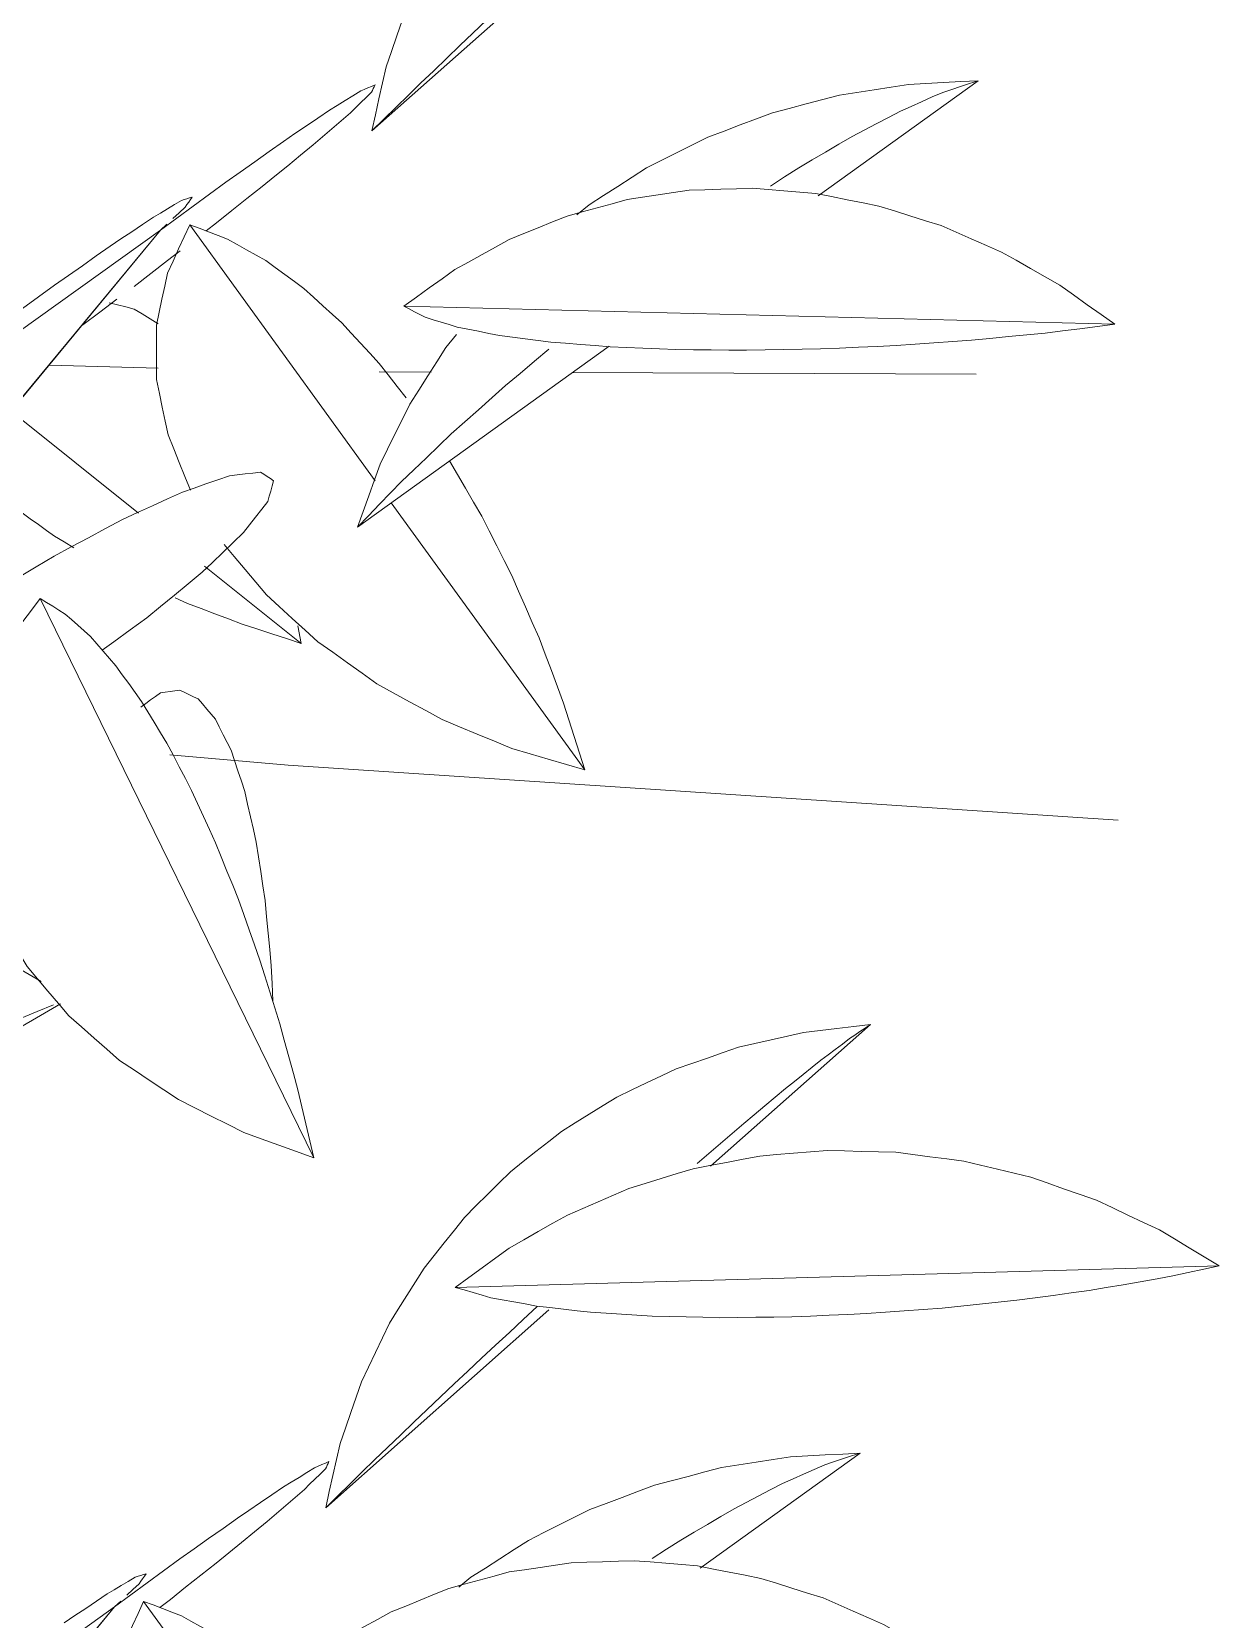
# Model space of a CAD drawing. Header units: metres. Extents: x 13.9 to 26.7, y -0.2 to 3.2.
# Drawn here: x 20.0767 to 20.1439, y 2.731 to 2.8209 of the extents above; entities that cross this region are included whole.
import ezdxf

# ---------------------------------------------------------------- set-up
doc = ezdxf.new("R2010")
doc.units = ezdxf.units.M
doc.layers.add('Importações nas famílias', color=10, linetype='Continuous', lineweight=5)
doc.layers.add('Vegetação', color=7, linetype='Continuous', lineweight=5)

# ---------------------------------------------------------------- blocks, each defined once
blk = doc.blocks.new('Planta_pergolado_12200 - plantas pergolado_skp_Component_12-V3994-Corte 1')
at = {"layer": 'Importações nas famílias'}
for p, q in [((20.126766, 2.842582), (20.11772, 2.834558)), ((20.108437, 2.826325), (20.095936, 2.815237))]:
    blk.add_line(p, q, dxfattribs=at)
at = {"layer": 'Importações nas famílias', "flags": 128}
for points in [[(20.122988, 2.842138), (20.122069, 2.841928), (20.12115, 2.841719), (20.12023, 2.841509), (20.119311, 2.8413)], [(20.1266, 2.842562), (20.125822, 2.842471), (20.124877, 2.84236), (20.123933, 2.842249), (20.122988, 2.842138)], [(20.125584, 2.841784), (20.12588, 2.841983), (20.126175, 2.842183), (20.126471, 2.842382), (20.126766, 2.842582)], [(20.119311, 2.8413), (20.118427, 2.840994), (20.117542, 2.840688), (20.116658, 2.840382), (20.115774, 2.840076)], [(20.12397, 2.840566), (20.124374, 2.84087), (20.124777, 2.841175), (20.125181, 2.841479), (20.125584, 2.841784)], [(20.121961, 2.838955), (20.122463, 2.839358), (20.122966, 2.839761), (20.123468, 2.840163), (20.12397, 2.840566)], [(20.115774, 2.840076), (20.114935, 2.839678), (20.114096, 2.839279), (20.113257, 2.838881), (20.112418, 2.838482)], [(20.112418, 2.838482), (20.111633, 2.837995), (20.110849, 2.837508), (20.110064, 2.837021), (20.109279, 2.836534)], [(20.119605, 2.836991), (20.120194, 2.837482), (20.120783, 2.837973), (20.121372, 2.838464), (20.121961, 2.838955)], [(20.116957, 2.834719), (20.117619, 2.835287), (20.118281, 2.835855), (20.118943, 2.836423), (20.119605, 2.836991)], [(20.109279, 2.836534), (20.108558, 2.835963), (20.107836, 2.835393), (20.107115, 2.834823), (20.106393, 2.834253)], [(20.106393, 2.834253), (20.105743, 2.833606), (20.105092, 2.83296), (20.104442, 2.832313), (20.103791, 2.831666)], [(20.103791, 2.831666), (20.103219, 2.83095), (20.102647, 2.830234), (20.102075, 2.829517), (20.101503, 2.828801)], [(20.101503, 2.828801), (20.101016, 2.828023), (20.100529, 2.827245), (20.100041, 2.826468), (20.099554, 2.82569)], [(20.104758, 2.823697), (20.105545, 2.824427), (20.106333, 2.825156), (20.10712, 2.825886), (20.107907, 2.826615)], [(20.099554, 2.82569), (20.099157, 2.824859), (20.09876, 2.824029), (20.098363, 2.823198), (20.097965, 2.822367)], [(20.101665, 2.820782), (20.102439, 2.821511), (20.103212, 2.82224), (20.103985, 2.822968), (20.104758, 2.823697)], [(20.097965, 2.822367), (20.097663, 2.821493), (20.09736, 2.820618), (20.097057, 2.819744), (20.096755, 2.81887)], [(20.098701, 2.81794), (20.099442, 2.818651), (20.100183, 2.819361), (20.100924, 2.820072), (20.101665, 2.820782)], [(20.096755, 2.81887), (20.09655, 2.817961), (20.096345, 2.817053), (20.096141, 2.816145), (20.095936, 2.815237)], [(20.095936, 2.815237), (20.096627, 2.815912), (20.097319, 2.816588), (20.09801, 2.817264), (20.098701, 2.81794)]]:
    blk.add_lwpolyline(points, dxfattribs=at)
blk = doc.blocks.new('Planta_pergolado_12200 - plantas pergolado_skp_Component_12-V1983-Corte 1')
at = {"layer": 'Importações nas famílias'}
for p, q in [((17.811027, 2.807604), (17.803811, 2.801823)), ((17.813082, 2.804774), (17.812918, 2.804456)), ((17.800077, 2.798831), (17.794608, 2.794449)), ((17.801745, 2.797027), (17.801039, 2.79672)), ((17.794608, 2.794449), (17.794788, 2.795442))]:
    blk.add_line(p, q, dxfattribs=at)
at = {"layer": 'Importações nas famílias', "flags": 128}
for points in [[(17.802699, 2.812546), (17.803154, 2.812823), (17.803609, 2.8131), (17.804064, 2.813378)], [(17.804064, 2.813378), (17.804532, 2.813494), (17.805, 2.813609), (17.805468, 2.813725)], [(17.812918, 2.804456), (17.812652, 2.80413), (17.812387, 2.803804), (17.812121, 2.803479), (17.811856, 2.803153)], [(17.811856, 2.803153), (17.811492, 2.802824), (17.811128, 2.802495), (17.810764, 2.802165), (17.810401, 2.801836)], [(17.810401, 2.801836), (17.809943, 2.801507), (17.809485, 2.801178), (17.809027, 2.800849), (17.808569, 2.80052)], [(17.808569, 2.80052), (17.808023, 2.800195), (17.807476, 2.79987)], [(17.801039, 2.79672), (17.800265, 2.796427), (17.799491, 2.796135), (17.798717, 2.795842), (17.797943, 2.795549)], [(17.797943, 2.795549), (17.797109, 2.795274), (17.796276, 2.794999), (17.795442, 2.794724), (17.794608, 2.794449)]]:
    blk.add_lwpolyline(points, dxfattribs=at)
blk = doc.blocks.new('Planta_pergolado_12200 - plantas pergolado_skp_Component_12-V1986-Corte 1')
at = {"layer": 'Importações nas famílias'}
for p, q in [((17.790421, 2.803663), (17.800918, 2.818153)), ((17.778559, 2.78729), (17.789514, 2.802412))]:
    blk.add_line(p, q, dxfattribs=at)
at = {"layer": 'Importações nas famílias', "flags": 128}
for points in [[(17.798781, 2.817336), (17.799316, 2.817541), (17.79985, 2.817745), (17.800384, 2.817949), (17.800918, 2.818153)], [(17.800918, 2.818153), (17.801232, 2.817468), (17.801546, 2.816782), (17.80186, 2.816097), (17.802174, 2.815412)], [(17.796617, 2.816127), (17.797158, 2.81643), (17.797699, 2.816732), (17.79824, 2.817034), (17.798781, 2.817336)], [(17.79445, 2.814539), (17.794992, 2.814936), (17.795533, 2.815333), (17.796075, 2.81573), (17.796617, 2.816127)], [(17.802174, 2.815412), (17.802331, 2.814676), (17.802489, 2.81394), (17.802646, 2.813204), (17.802804, 2.812468)], [(17.792302, 2.812589), (17.792839, 2.813077), (17.793376, 2.813564), (17.793913, 2.814052), (17.79445, 2.814539)], [(17.7902, 2.8103), (17.790725, 2.810872), (17.791251, 2.811445), (17.791777, 2.812017), (17.792302, 2.812589)], [(17.802804, 2.812468), (17.802801, 2.811699), (17.802799, 2.81093), (17.802796, 2.81016), (17.802794, 2.809391)], [(17.788673, 2.808347), (17.789182, 2.808998), (17.789691, 2.809649), (17.7902, 2.8103)], [(17.802794, 2.809391), (17.802631, 2.808606), (17.802468, 2.807822), (17.802306, 2.807037), (17.802143, 2.806252)], [(17.802143, 2.806252), (17.801824, 2.805471), (17.801505, 2.804689), (17.801186, 2.803908), (17.800868, 2.803126)], [(17.784387, 2.801663), (17.784845, 2.802449), (17.785303, 2.803235), (17.785762, 2.804021), (17.786209, 2.804788)], [(17.782687, 2.798302), (17.783112, 2.799142), (17.783537, 2.799983), (17.783962, 2.800823), (17.784387, 2.801663)], [(17.798963, 2.800044), (17.798392, 2.799364), (17.797786, 2.798643), (17.797181, 2.797922), (17.796575, 2.797201)], [(17.781137, 2.794759), (17.781525, 2.795645), (17.781912, 2.796531), (17.782299, 2.797416), (17.782687, 2.798302)], [(17.796575, 2.797201), (17.795846, 2.796537), (17.795117, 2.795872), (17.794388, 2.795207), (17.793659, 2.794542)], [(17.779757, 2.791075), (17.780102, 2.791996), (17.780447, 2.792917), (17.780792, 2.793838), (17.781137, 2.794759)], [(17.793659, 2.794542), (17.792824, 2.793949), (17.791989, 2.793356), (17.791153, 2.792763), (17.790318, 2.79217)], [(17.790318, 2.79217), (17.789395, 2.791662), (17.788473, 2.791155), (17.787551, 2.790648), (17.786628, 2.79014)], [(17.778559, 2.78729), (17.778859, 2.788236), (17.779158, 2.789183), (17.779457, 2.790129), (17.779757, 2.791075)], [(17.786628, 2.79014), (17.785641, 2.78973), (17.784653, 2.78932), (17.783666, 2.788911), (17.782678, 2.788501)], [(17.782678, 2.788501), (17.781648, 2.788198), (17.780619, 2.787895), (17.779589, 2.787593), (17.778559, 2.78729)]]:
    blk.add_lwpolyline(points, dxfattribs=at)
blk = doc.blocks.new('Planta_pergolado_12200 - plantas pergolado_skp_Component_17-V3996-Corte 1')
at = {"layer": 'Importações nas famílias'}
for p, q in [((20.083987, 2.80963), (20.084334, 2.809954)), ((20.057826, 2.790877), (20.083987, 2.80963)), ((20.083987, 2.80963), (20.069945, 2.792735)), ((20.070121, 2.792847), (20.083987, 2.80963))]:
    blk.add_line(p, q, dxfattribs=at)
at = {"layer": 'Importações nas famílias', "flags": 128}
for points in [[(20.096123, 2.81785), (20.095919, 2.817763), (20.095716, 2.817675), (20.095513, 2.817588), (20.09531, 2.817501)], [(20.095925, 2.81743), (20.095974, 2.817535), (20.096024, 2.81764), (20.096073, 2.817745), (20.096123, 2.81785)], [(20.09531, 2.817501), (20.094868, 2.817228), (20.094426, 2.816955), (20.093984, 2.816682), (20.093543, 2.816408)], [(20.09473, 2.816271), (20.095029, 2.816561), (20.095327, 2.816851), (20.095626, 2.81714), (20.095925, 2.81743)], [(20.093543, 2.816408), (20.092892, 2.815968), (20.092242, 2.815527), (20.091591, 2.815087), (20.090941, 2.814646)], [(20.09262, 2.814452), (20.093147, 2.814907), (20.093675, 2.815362), (20.094203, 2.815817), (20.09473, 2.816271)], [(20.090941, 2.814646), (20.090126, 2.814068), (20.089311, 2.81349), (20.088496, 2.812912), (20.087681, 2.812334)], [(20.089738, 2.812096), (20.090459, 2.812685), (20.091179, 2.813274), (20.0919, 2.813863), (20.09262, 2.814452)], [(20.087681, 2.812334), (20.086758, 2.811658), (20.085834, 2.810982), (20.084911, 2.810306), (20.083987, 2.80963)], [(20.086555, 2.809581), (20.087145, 2.810048), (20.08801, 2.810731), (20.088874, 2.811413), (20.089738, 2.812096)], [(20.085161, 2.811305), (20.084765, 2.811067), (20.084369, 2.81083), (20.083973, 2.810593), (20.083577, 2.810356)], [(20.08468, 2.810279), (20.085027, 2.810604), (20.085374, 2.810928)], [(20.085774, 2.8115), (20.085621, 2.811451), (20.085468, 2.811402), (20.085314, 2.811353), (20.085161, 2.811305)], [(20.085374, 2.810928), (20.085474, 2.811071), (20.085574, 2.811214), (20.085674, 2.811357), (20.085774, 2.8115)], [(20.083577, 2.810356), (20.082965, 2.809947), (20.082353, 2.809538), (20.081741, 2.809129), (20.08113, 2.808719)], [(20.08113, 2.808719), (20.080343, 2.808166), (20.079557, 2.807613), (20.078771, 2.807059), (20.077985, 2.806506)], [(20.082484, 2.806443), (20.083434, 2.807174), (20.084383, 2.807904), (20.08509, 2.808449)], [(20.077985, 2.806506), (20.077079, 2.805846), (20.076172, 2.805186), (20.075265, 2.804526), (20.074359, 2.803866)], [(20.079576, 2.804259), (20.080546, 2.804987), (20.081515, 2.805715)]]:
    blk.add_lwpolyline(points, dxfattribs=at)
blk = doc.blocks.new('Planta_pergolado_12200 - plantas pergolado_skp_Component_16-V3997-Corte 1')
for name in ['Planta_pergolado_12200 - plantas pergolado_skp_Component_12-V3994-Corte 1', 'Planta_pergolado_12200 - plantas pergolado_skp_Component_17-V3996-Corte 1']:
    blk.add_blockref(name, (0, 0))
at = {"extrusion": (0, 0, -1)}
for name, zscale in [('Planta_pergolado_12200 - plantas pergolado_skp_Component_12-V1986-Corte 1', -0.9999999999999988), ('Planta_pergolado_12200 - plantas pergolado_skp_Component_12-V1983-Corte 1', -0.9999999999999996)]:
    blk.add_blockref(name, (-37.88655, -0.008219), dxfattribs=dict(at, zscale=zscale))
blk = doc.blocks.new('Planta_pergolado_12200 - plantas pergolado_skp_Component_12-V4010-Corte 1')
at = {"layer": 'Importações nas famílias'}
for p, q in [((20.124159, 2.76466), (20.115113, 2.756636)), ((20.105961, 2.748519), (20.093329, 2.737315))]:
    blk.add_line(p, q, dxfattribs=at)
at = {"layer": 'Importações nas famílias', "flags": 128}
for points in [[(20.120381, 2.764216), (20.119462, 2.764007), (20.118543, 2.763797), (20.117623, 2.763587), (20.116704, 2.763378)], [(20.124159, 2.76466), (20.123215, 2.764549), (20.12227, 2.764438), (20.121326, 2.764327), (20.120381, 2.764216)], [(20.122977, 2.763862), (20.123273, 2.764062), (20.123568, 2.764261), (20.123864, 2.764461), (20.124159, 2.76466)], [(20.116704, 2.763378), (20.11582, 2.763072), (20.114936, 2.762766), (20.114051, 2.762461), (20.113167, 2.762155)], [(20.121363, 2.762644), (20.121767, 2.762948), (20.12217, 2.763253), (20.122574, 2.763558), (20.122977, 2.763862)], [(20.113167, 2.762155), (20.112328, 2.761756), (20.111489, 2.761357), (20.11065, 2.760959), (20.109811, 2.76056)], [(20.119354, 2.761034), (20.119856, 2.761436), (20.120359, 2.761839), (20.120861, 2.762241), (20.121363, 2.762644)], [(20.109811, 2.76056), (20.109026, 2.760073), (20.108242, 2.759586), (20.107457, 2.759099), (20.106672, 2.758612)], [(20.116998, 2.759069), (20.117587, 2.75956), (20.118176, 2.760052), (20.118765, 2.760543), (20.119354, 2.761034)], [(20.106672, 2.758612), (20.105951, 2.758042), (20.105229, 2.757472), (20.104508, 2.756902), (20.103786, 2.756331)], [(20.11435, 2.756797), (20.115012, 2.757365), (20.115674, 2.757933), (20.116336, 2.758501), (20.116998, 2.759069)], [(20.103786, 2.756331), (20.103136, 2.755685), (20.102485, 2.755038), (20.101835, 2.754391), (20.101184, 2.753744)], [(20.101184, 2.753744), (20.100612, 2.753028), (20.10004, 2.752312), (20.099468, 2.751596), (20.098896, 2.750879)], [(20.098896, 2.750879), (20.098409, 2.750102), (20.097922, 2.749324), (20.097434, 2.748546), (20.096947, 2.747768)], [(20.102151, 2.745775), (20.102938, 2.746505), (20.103726, 2.747234), (20.104513, 2.747964), (20.1053, 2.748694)], [(20.096947, 2.747768), (20.09655, 2.746937), (20.096153, 2.746107), (20.095756, 2.745276), (20.095358, 2.744445)], [(20.099058, 2.742861), (20.099832, 2.743589), (20.100605, 2.744318), (20.101378, 2.745046), (20.102151, 2.745775)], [(20.095358, 2.744445), (20.095056, 2.743571), (20.094753, 2.742697), (20.09445, 2.741822), (20.094148, 2.740948)], [(20.096094, 2.740018), (20.096835, 2.740729), (20.097576, 2.741439), (20.098317, 2.74215), (20.099058, 2.742861)], [(20.094148, 2.740948), (20.093943, 2.74004), (20.093738, 2.739131), (20.093534, 2.738223), (20.093329, 2.737315)], [(20.093329, 2.737315), (20.09402, 2.737991), (20.094712, 2.738666), (20.095403, 2.739342), (20.096094, 2.740018)]]:
    blk.add_lwpolyline(points, dxfattribs=at)
blk = doc.blocks.new('Planta_pergolado_12200 - plantas pergolado_skp_Component_12-V1982-Corte 1')
at = {"layer": 'Importações nas famílias'}
blk.add_line((17.740037, 2.837139), (17.783283, 2.835926), dxfattribs=at)
at = {"layer": 'Importações nas famílias', "flags": 128}
for points in [[(17.750696, 2.842162), (17.751646, 2.842389), (17.752596, 2.842616), (17.753546, 2.842844), (17.754496, 2.843071)], [(17.754496, 2.843071), (17.755459, 2.843197), (17.756423, 2.843324), (17.757386, 2.84345), (17.758349, 2.843577)], [(17.758349, 2.843577), (17.759316, 2.843601), (17.760282, 2.843625), (17.761248, 2.843649), (17.762214, 2.843674)], [(17.762214, 2.843674), (17.763173, 2.843595), (17.764131, 2.843517), (17.765089, 2.843439), (17.766047, 2.843361)], [(17.766047, 2.843361), (17.766987, 2.843181), (17.767927, 2.843001), (17.768866, 2.842821), (17.769806, 2.842642)], [(17.746993, 2.84086), (17.747918, 2.841185), (17.748844, 2.841511), (17.74977, 2.841836), (17.750696, 2.842162)], [(17.769806, 2.842642), (17.770716, 2.842362), (17.771627, 2.842083), (17.772538, 2.841803), (17.773448, 2.841524)], [(17.773448, 2.841524), (17.77432, 2.841148), (17.775191, 2.840772), (17.776063, 2.840396), (17.776934, 2.84002)], [(17.743426, 2.839179), (17.744318, 2.839599), (17.745209, 2.84002), (17.746101, 2.84044), (17.746993, 2.84086)], [(17.776934, 2.84002), (17.777757, 2.839552), (17.778579, 2.839084), (17.779402, 2.838616), (17.780225, 2.838147)], [(17.740037, 2.837139), (17.740884, 2.837649), (17.741732, 2.838159), (17.742579, 2.838669), (17.743426, 2.839179)], [(17.780225, 2.838147), (17.780989, 2.837592), (17.781754, 2.837037), (17.782519, 2.836481), (17.783283, 2.835926)], [(17.743552, 2.836401), (17.742673, 2.836585), (17.741794, 2.83677), (17.740916, 2.836954), (17.740037, 2.837139)], [(17.747398, 2.835748), (17.746437, 2.835911), (17.745475, 2.836075), (17.744513, 2.836238), (17.743552, 2.836401)], [(17.783283, 2.835926), (17.782778, 2.83578), (17.782272, 2.835635), (17.781766, 2.835489), (17.781261, 2.835343)], [(17.751487, 2.835196), (17.750465, 2.835334), (17.749443, 2.835472), (17.74842, 2.83561), (17.747398, 2.835748)], [(17.755722, 2.834757), (17.754663, 2.834867), (17.753604, 2.834977), (17.752546, 2.835086), (17.751487, 2.835196)], [(17.781261, 2.835343), (17.780617, 2.835225), (17.779973, 2.835107), (17.779329, 2.834989), (17.778685, 2.834871)], [(17.760003, 2.834442), (17.758933, 2.834521), (17.757862, 2.8346), (17.756792, 2.834678), (17.755722, 2.834757)], [(17.76423, 2.834258), (17.763173, 2.834304), (17.762117, 2.83435), (17.76106, 2.834396), (17.760003, 2.834442)], [(17.768305, 2.834209), (17.767286, 2.834221), (17.766268, 2.834234), (17.765249, 2.834246), (17.76423, 2.834258)], [(17.772131, 2.834297), (17.771174, 2.834275), (17.770218, 2.834253), (17.769261, 2.834231), (17.768305, 2.834209)], [(17.775618, 2.834519), (17.774746, 2.834464), (17.773874, 2.834408), (17.773003, 2.834353), (17.772131, 2.834297)], [(17.778685, 2.834871), (17.777919, 2.834783), (17.777152, 2.834695), (17.776385, 2.834607), (17.775618, 2.834519)]]:
    blk.add_lwpolyline(points, dxfattribs=at)
blk = doc.blocks.new('Planta_pergolado_12200 - plantas pergolado_skp_Component_12-V2001-Corte 1')
at = {"layer": 'Importações nas famílias'}
for p, q in [((17.795522, 2.729184), (17.803525, 2.740231)), ((17.781166, 2.709368), (17.793673, 2.726632))]:
    blk.add_line(p, q, dxfattribs=at)
at = {"layer": 'Importações nas famílias', "flags": 128}
for points in [[(17.801388, 2.739415), (17.801923, 2.739619), (17.802457, 2.739823), (17.802991, 2.740027), (17.803525, 2.740231)], [(17.803525, 2.740231), (17.803839, 2.739546), (17.804153, 2.738861), (17.804467, 2.738175), (17.804781, 2.73749)], [(17.799224, 2.738206), (17.799765, 2.738508), (17.800306, 2.73881), (17.800847, 2.739112), (17.801388, 2.739415)], [(17.797057, 2.736617), (17.797599, 2.737014), (17.79814, 2.737411), (17.798682, 2.737809), (17.799224, 2.738206)], [(17.804781, 2.73749), (17.804938, 2.736754), (17.805096, 2.736018), (17.805253, 2.735282), (17.805411, 2.734547)], [(17.794909, 2.734668), (17.795446, 2.735155), (17.795983, 2.735642), (17.79652, 2.73613), (17.797057, 2.736617)], [(17.793332, 2.73295), (17.793858, 2.733523), (17.794384, 2.734095), (17.794909, 2.734668)], [(17.805411, 2.734547), (17.805408, 2.733777), (17.805406, 2.733008), (17.805403, 2.732239), (17.805401, 2.731469)], [(17.805401, 2.731469), (17.805238, 2.730685), (17.805075, 2.7299), (17.804913, 2.729115), (17.80475, 2.728331)], [(17.788827, 2.726884), (17.789313, 2.727607), (17.789799, 2.728329), (17.790285, 2.729052)], [(17.80475, 2.728331), (17.804431, 2.727549), (17.804112, 2.726768)], [(17.786994, 2.723742), (17.787452, 2.724527), (17.78791, 2.725313), (17.788369, 2.726099), (17.788827, 2.726884)], [(17.803007, 2.724444), (17.802539, 2.723684), (17.802072, 2.722924), (17.801604, 2.722164)], [(17.785294, 2.72038), (17.785719, 2.721221), (17.786144, 2.722061), (17.786569, 2.722901), (17.786994, 2.723742)], [(17.801604, 2.722164), (17.800999, 2.721443), (17.800393, 2.720722), (17.799788, 2.720001), (17.799182, 2.71928)], [(17.783744, 2.716838), (17.784132, 2.717723), (17.784519, 2.718609), (17.784906, 2.719495), (17.785294, 2.72038)], [(17.799182, 2.71928), (17.798453, 2.718615), (17.797724, 2.71795), (17.796995, 2.717285), (17.796266, 2.71662)], [(17.782364, 2.713153), (17.782709, 2.714074), (17.783054, 2.714996), (17.783399, 2.715917), (17.783744, 2.716838)], [(17.796266, 2.71662), (17.795431, 2.716027), (17.794596, 2.715434), (17.79376, 2.714841), (17.792925, 2.714248)], [(17.792925, 2.714248), (17.792002, 2.713741), (17.79108, 2.713233), (17.790158, 2.712726), (17.789235, 2.712218)], [(17.781166, 2.709368), (17.781466, 2.710315), (17.781765, 2.711261), (17.782064, 2.712207), (17.782364, 2.713153)], [(17.789235, 2.712218), (17.788248, 2.711809), (17.78726, 2.711399), (17.786273, 2.710989), (17.785285, 2.710579)], [(17.785285, 2.710579), (17.784255, 2.710276), (17.783226, 2.709974), (17.782196, 2.709671), (17.781166, 2.709368)]]:
    blk.add_lwpolyline(points, dxfattribs=at)
blk = doc.blocks.new('Planta_pergolado_12200 - plantas pergolado_skp_Component_17-V4013-Corte 1')
at = {"layer": 'Importações nas famílias'}
for p, q in [((20.055219, 2.712955), (20.08138, 2.731708)), ((20.08138, 2.731708), (20.067338, 2.714813)), ((20.067514, 2.714925), (20.08138, 2.731708)), ((20.08138, 2.731708), (20.081727, 2.732032))]:
    blk.add_line(p, q, dxfattribs=at)
at = {"layer": 'Importações nas famílias', "flags": 128}
for points in [[(20.093516, 2.739928), (20.093313, 2.739841), (20.093109, 2.739754), (20.092906, 2.739667), (20.092703, 2.739579)], [(20.093318, 2.739508), (20.093367, 2.739613), (20.093417, 2.739718), (20.093466, 2.739823), (20.093516, 2.739928)], [(20.092703, 2.739579), (20.092261, 2.739306), (20.091819, 2.739033), (20.091378, 2.73876), (20.090936, 2.738487)], [(20.092123, 2.73835), (20.092422, 2.738639), (20.09272, 2.738929), (20.093019, 2.739219), (20.093318, 2.739508)], [(20.090936, 2.738487), (20.090285, 2.738046), (20.089635, 2.737605), (20.088984, 2.737165), (20.088334, 2.736724)], [(20.090013, 2.73653), (20.090541, 2.736985), (20.091068, 2.73744), (20.091596, 2.737895), (20.092123, 2.73835)], [(20.088334, 2.736724), (20.087519, 2.736146), (20.086704, 2.735568), (20.085889, 2.73499), (20.085074, 2.734412)], [(20.087131, 2.734175), (20.087852, 2.734764), (20.088572, 2.735352), (20.089293, 2.735941), (20.090013, 2.73653)], [(20.085074, 2.734412), (20.084151, 2.733736), (20.083227, 2.73306), (20.082304, 2.732384), (20.08138, 2.731708)], [(20.082554, 2.733383), (20.082158, 2.733146), (20.081762, 2.732909), (20.081366, 2.732672), (20.08097, 2.732434)], [(20.083167, 2.733578), (20.083014, 2.733529), (20.082861, 2.73348), (20.082708, 2.733432), (20.082554, 2.733383)], [(20.082767, 2.733007), (20.082867, 2.733149), (20.082967, 2.733292), (20.083067, 2.733435), (20.083167, 2.733578)], [(20.083948, 2.731659), (20.084538, 2.732126), (20.085403, 2.732809), (20.086267, 2.733492), (20.087131, 2.734175)], [(20.082073, 2.732357), (20.08242, 2.732682), (20.082767, 2.733007)], [(20.08097, 2.732434), (20.080358, 2.732025), (20.079746, 2.731616), (20.079134, 2.731207), (20.078523, 2.730798)]]:
    blk.add_lwpolyline(points, dxfattribs=at)
blk = doc.blocks.new('Planta_pergolado_12200 - plantas pergolado_skp_Component_16-V4014-Corte 1')
for name in ['Planta_pergolado_12200 - plantas pergolado_skp_Component_12-V4010-Corte 1', 'Planta_pergolado_12200 - plantas pergolado_skp_Component_17-V4013-Corte 1']:
    blk.add_blockref(name, (0, 0))
at = {"extrusion": (0, 0, -1)}
for name, p, zscale in [('Planta_pergolado_12200 - plantas pergolado_skp_Component_12-V1982-Corte 1', (-37.883943, -0.086141), -0.9999999999999993), ('Planta_pergolado_12200 - plantas pergolado_skp_Component_12-V2001-Corte 1', (-37.88655, -0.008219), -0.9999999999999988)]:
    blk.add_blockref(name, p, dxfattribs=dict(at, zscale=zscale))
blk = doc.blocks.new('Planta_pergolado_12200 - plantas pergolado_skp_-V4051-Corte 1')
at = {"layer": 'Importações nas famílias'}
for p, q in [((20.083847, 2.801813), (20.07767, 2.801983)), ((20.099308, 2.801593), (20.096361, 2.801604)), ((20.130154, 2.801471), (20.107285, 2.801561))]:
    blk.add_line(p, q, dxfattribs=at)
for name in ['Planta_pergolado_12200 - plantas pergolado_skp_Component_16-V3997-Corte 1', 'Planta_pergolado_12200 - plantas pergolado_skp_Component_16-V4014-Corte 1']:
    blk.add_blockref(name, (0, 0))
blk = doc.blocks.new('Planta_pergolado_12200 - plantas pergolado_skp_-V4052-Corte 1')
blk.add_blockref('Planta_pergolado_12200 - plantas pergolado_skp_-V4051-Corte 1', (0, 0))
blk = doc.blocks.new('Planta_pergolado_12200 - plantas pergolado_skp_Component_12-V4352-Corte 1')
at = {"layer": 'Importações nas famílias'}
for p, q in [((20.130266, 2.818084), (20.121211, 2.811574)), ((20.108234, 2.811057), (20.107538, 2.810498)), ((20.100731, 2.803716), (20.100133, 2.802974)), ((20.109371, 2.803061), (20.095124, 2.792818))]:
    blk.add_line(p, q, dxfattribs=at)
at = {"layer": 'Importações nas famílias', "flags": 128}
for points in [[(20.126315, 2.817874), (20.125341, 2.817722), (20.124368, 2.81757), (20.123394, 2.817417), (20.12242, 2.817265)], [(20.130266, 2.818084), (20.129279, 2.818032), (20.128291, 2.817979), (20.127303, 2.817926), (20.126315, 2.817874)], [(20.128262, 2.817425), (20.128763, 2.81759), (20.129264, 2.817755), (20.129765, 2.81792), (20.130266, 2.818084)], [(20.12242, 2.817265), (20.12147, 2.817016), (20.120521, 2.816766), (20.119572, 2.816516), (20.118622, 2.816267)], [(20.125862, 2.816366), (20.126462, 2.816631), (20.127062, 2.816896), (20.127662, 2.817161), (20.128262, 2.817425)], [(20.118622, 2.816267), (20.117708, 2.815922), (20.116794, 2.815577), (20.11588, 2.815233), (20.114966, 2.814888)], [(20.123122, 2.814932), (20.123807, 2.815291), (20.124492, 2.815649), (20.125177, 2.816008), (20.125862, 2.816366)], [(20.114966, 2.814888), (20.114097, 2.814452), (20.113228, 2.814017), (20.112359, 2.813581), (20.11149, 2.813145)], [(20.120108, 2.813156), (20.120861, 2.8136), (20.121615, 2.814044), (20.122369, 2.814488), (20.123122, 2.814932)], [(20.11149, 2.813145), (20.110676, 2.812623), (20.109862, 2.812101), (20.109048, 2.811579), (20.108234, 2.811057)], [(20.118498, 2.812119), (20.119303, 2.812637), (20.120108, 2.813156)], [(20.100133, 2.802974), (20.099622, 2.802173), (20.099111, 2.801373), (20.0986, 2.800573), (20.098088, 2.799772)], [(20.103513, 2.800834), (20.104328, 2.801518), (20.105143, 2.802202), (20.105958, 2.802886), (20.105961, 2.802888)], [(20.100437, 2.798087), (20.101206, 2.798774), (20.101975, 2.79946), (20.102744, 2.800147), (20.103513, 2.800834)], [(20.098088, 2.799772), (20.097669, 2.798923), (20.09725, 2.798073), (20.096831, 2.797224), (20.096412, 2.796375)], [(20.097619, 2.795394), (20.098323, 2.796067), (20.099028, 2.796741), (20.099733, 2.797414), (20.100437, 2.798087)], [(20.096412, 2.796375), (20.09609, 2.795485), (20.095768, 2.794596), (20.095446, 2.793707), (20.095124, 2.792818)], [(20.095124, 2.792818), (20.095747, 2.793462), (20.096371, 2.794106), (20.096995, 2.79475), (20.097619, 2.795394)]]:
    blk.add_lwpolyline(points, dxfattribs=at)
blk = doc.blocks.new('Planta_pergolado_12200 - plantas pergolado_skp_Component_12-V2469-Corte 1')
at = {"layer": 'Importações nas famílias'}
blk.add_line((17.487736, 2.785384), (17.527978, 2.786412), dxfattribs=at)
at = {"layer": 'Importações nas famílias', "flags": 128}
for points in [[(17.501091, 2.792079), (17.501985, 2.792255), (17.502879, 2.792432), (17.503773, 2.792609), (17.504667, 2.792786)], [(17.504667, 2.792786), (17.505565, 2.79286), (17.506464, 2.792934), (17.507362, 2.793009), (17.50826, 2.793083)], [(17.50826, 2.793083), (17.509153, 2.793055), (17.510045, 2.793026), (17.510938, 2.792997), (17.51183, 2.792969)], [(17.51183, 2.792969), (17.512707, 2.792837), (17.513584, 2.792706), (17.514461, 2.792574), (17.515337, 2.792443)], [(17.497571, 2.790971), (17.498451, 2.791248), (17.499331, 2.791525), (17.500211, 2.791802), (17.501091, 2.792079)], [(17.515337, 2.792443), (17.516189, 2.79221), (17.51704, 2.791977), (17.517891, 2.791744), (17.518743, 2.791512)], [(17.494147, 2.789474), (17.495003, 2.789848), (17.495859, 2.790222), (17.496715, 2.790597), (17.497571, 2.790971)], [(17.518743, 2.791512), (17.519559, 2.79118), (17.520376, 2.790849), (17.521192, 2.790517), (17.522008, 2.790186)], [(17.522008, 2.790186), (17.522781, 2.789759), (17.523553, 2.789333), (17.524326, 2.788906), (17.525098, 2.78848)], [(17.490856, 2.787605), (17.491679, 2.788072), (17.492502, 2.788539), (17.493324, 2.789007), (17.494147, 2.789474)], [(17.525098, 2.78848), (17.525818, 2.787963), (17.526538, 2.787446), (17.527258, 2.786929), (17.527978, 2.786412)], [(17.487736, 2.785384), (17.488516, 2.785939), (17.489296, 2.786495), (17.490076, 2.78705), (17.490856, 2.787605)], [(17.527978, 2.786412), (17.527677, 2.786255), (17.527375, 2.786098), (17.527074, 2.78594), (17.526773, 2.785783)], [(17.526773, 2.785783), (17.526318, 2.785644), (17.525864, 2.785505), (17.525409, 2.785366), (17.524954, 2.785226)], [(17.491684, 2.784887), (17.490697, 2.785011), (17.48971, 2.785135), (17.488723, 2.78526), (17.487736, 2.785384)], [(17.495841, 2.784483), (17.494801, 2.784584), (17.493762, 2.784685), (17.492723, 2.784786), (17.491684, 2.784887)], [(17.522564, 2.784756), (17.521837, 2.784662), (17.521111, 2.784569), (17.520384, 2.784475), (17.519658, 2.784382)], [(17.524954, 2.785226), (17.524356, 2.785109), (17.523759, 2.784991), (17.523161, 2.784873), (17.522564, 2.784756)], [(17.500109, 2.784182), (17.499042, 2.784257), (17.497975, 2.784332), (17.496908, 2.784407), (17.495841, 2.784483)], [(17.504388, 2.783991), (17.503319, 2.784039), (17.502249, 2.784087), (17.501179, 2.784134), (17.500109, 2.784182)], [(17.508579, 2.783916), (17.507531, 2.783935), (17.506484, 2.783954), (17.505436, 2.783973), (17.504388, 2.783991)], [(17.512582, 2.783957), (17.511581, 2.783946), (17.510581, 2.783936), (17.50958, 2.783926), (17.508579, 2.783916)], [(17.516304, 2.784113), (17.515374, 2.784074), (17.514443, 2.784035), (17.513513, 2.783996), (17.512582, 2.783957)], [(17.519658, 2.784382), (17.518819, 2.784314), (17.517981, 2.784247), (17.517143, 2.78418), (17.516304, 2.784113)]]:
    blk.add_lwpolyline(points, dxfattribs=at)
blk = doc.blocks.new('Planta_pergolado_12200 - plantas pergolado_skp_Component_12-V2475-Corte 1')
at = {"layer": 'Importações nas famílias', "flags": 128}
for points in [[(17.682308, 2.701792), (17.682569, 2.701917), (17.68283, 2.702042), (17.683092, 2.702167), (17.683353, 2.702292)], [(17.683353, 2.702292), (17.683625, 2.702253), (17.683897, 2.702214), (17.684169, 2.702175), (17.684441, 2.702136)], [(17.684441, 2.702136), (17.684718, 2.701933), (17.684994, 2.701731), (17.685271, 2.701529), (17.685547, 2.701327)], [(17.681329, 2.700647), (17.681574, 2.700933), (17.681818, 2.701219), (17.682063, 2.701506), (17.682308, 2.701792)], [(17.680442, 2.698885), (17.680664, 2.699326), (17.680886, 2.699766), (17.681107, 2.700207), (17.681329, 2.700647)], [(17.679665, 2.696547), (17.679859, 2.697132), (17.680053, 2.697716), (17.680248, 2.698301), (17.680442, 2.698885)], [(17.679018, 2.693688), (17.67918, 2.694403), (17.679342, 2.695118), (17.679503, 2.695833), (17.679665, 2.696547)], [(17.678515, 2.690374), (17.678641, 2.691203), (17.678767, 2.692031), (17.678892, 2.69286), (17.679018, 2.693688)], [(17.678169, 2.686684), (17.678256, 2.687607), (17.678342, 2.688529), (17.678429, 2.689452), (17.678515, 2.690374)], [(17.678078, 2.684694), (17.678124, 2.685689), (17.678169, 2.686684)]]:
    blk.add_lwpolyline(points, dxfattribs=at)
blk = doc.blocks.new('Planta_pergolado_12200 - plantas pergolado_skp_Component_12-V2490-Corte 1')
at = {"layer": 'Importações nas famílias'}
for p, q in [((17.448234, 2.646351), (17.42928, 2.657404)), ((17.446502, 2.649486), (17.445793, 2.649884))]:
    blk.add_line(p, q, dxfattribs=at)
at = {"layer": 'Importações nas famílias', "flags": 128}
for points in [[(17.431822, 2.659509), (17.432624, 2.659806), (17.433426, 2.660103), (17.434229, 2.660399), (17.435031, 2.660696)], [(17.435031, 2.660696), (17.43585, 2.660832), (17.43667, 2.660968), (17.43749, 2.661104), (17.438309, 2.66124)], [(17.438309, 2.66124), (17.439127, 2.661212), (17.439944, 2.661184), (17.440762, 2.661157)], [(17.430374, 2.658659), (17.431056, 2.659059), (17.431822, 2.659509)], [(17.432422, 2.65622), (17.431506, 2.656592), (17.43059, 2.656964), (17.429674, 2.657337)], [(17.435997, 2.654675), (17.435103, 2.655061), (17.434209, 2.655448), (17.433316, 2.655834), (17.432422, 2.65622)], [(17.439442, 2.653093), (17.438581, 2.653488), (17.43772, 2.653884), (17.436858, 2.65428), (17.435997, 2.654675)], [(17.44272, 2.65149), (17.4419, 2.65189), (17.441081, 2.652291), (17.440262, 2.652692), (17.439442, 2.653093)], [(17.445793, 2.649884), (17.445025, 2.650285), (17.444256, 2.650687), (17.443488, 2.651088), (17.44272, 2.65149)]]:
    blk.add_lwpolyline(points, dxfattribs=at)
blk = doc.blocks.new('Planta_pergolado_12200 - plantas pergolado_skp_Component_12-V2478-Corte 1')
at = {"layer": 'Importações nas famílias'}
blk.add_line((17.675752, 2.675815), (17.69124, 2.707473), dxfattribs=at)
at = {"layer": 'Importações nas famílias', "flags": 128}
for points in [[(17.68984, 2.706596), (17.69019, 2.706815), (17.69054, 2.707034), (17.69089, 2.707254), (17.69124, 2.707473)], [(17.69124, 2.707473), (17.691738, 2.70682), (17.692237, 2.706167), (17.692735, 2.705515), (17.693234, 2.704862)], [(17.688408, 2.705322), (17.688766, 2.70564), (17.689124, 2.705959), (17.689482, 2.706277), (17.68984, 2.706596)], [(17.686959, 2.703666), (17.687321, 2.70408), (17.687683, 2.704494), (17.688046, 2.704908), (17.688408, 2.705322)], [(17.693234, 2.704862), (17.693582, 2.704149), (17.693931, 2.703437), (17.69428, 2.702725), (17.694628, 2.702012)], [(17.68551, 2.701647), (17.685872, 2.702151), (17.686235, 2.702656), (17.686597, 2.703161), (17.686959, 2.703666)], [(17.694628, 2.702012), (17.694819, 2.701257), (17.695009, 2.700502), (17.6952, 2.699747), (17.69539, 2.698992)], [(17.684076, 2.699286), (17.684435, 2.699876), (17.684793, 2.700467), (17.685152, 2.701057), (17.68551, 2.701647)], [(17.682674, 2.696611), (17.683025, 2.69728), (17.683375, 2.697949), (17.683726, 2.698618), (17.684076, 2.699286)], [(17.69539, 2.698992), (17.695419, 2.698213), (17.695447, 2.697433), (17.695475, 2.696653), (17.695503, 2.695873)], [(17.68132, 2.693651), (17.681658, 2.694391), (17.681997, 2.695131), (17.682336, 2.695871), (17.682674, 2.696611)], [(17.695503, 2.695873), (17.695368, 2.695086), (17.695233, 2.6943), (17.695097, 2.693513), (17.694962, 2.692727)], [(17.680027, 2.690439), (17.68035, 2.691242), (17.680673, 2.692045), (17.680996, 2.692848), (17.68132, 2.693651)], [(17.694962, 2.692727), (17.694667, 2.691952), (17.694372, 2.691178), (17.694077, 2.690403), (17.693782, 2.689628)], [(17.678811, 2.68701), (17.679115, 2.687867), (17.679419, 2.688725), (17.679723, 2.689582), (17.680027, 2.690439)], [(17.693782, 2.689628), (17.693334, 2.688884), (17.692886, 2.688139), (17.692437, 2.687394), (17.691989, 2.68665)], [(17.677685, 2.683403), (17.677966, 2.684305), (17.678248, 2.685207), (17.678529, 2.686108), (17.678811, 2.68701)], [(17.691989, 2.68665), (17.691398, 2.685952), (17.690808, 2.685255), (17.690217, 2.684558), (17.689626, 2.683861)], [(17.676662, 2.679658), (17.676917, 2.680594), (17.677173, 2.68153), (17.677429, 2.682467), (17.677685, 2.683403)], [(17.689626, 2.683861), (17.688907, 2.683227), (17.688187, 2.682594), (17.687468, 2.681961), (17.686749, 2.681327)], [(17.686749, 2.681327), (17.685917, 2.680773), (17.685086, 2.680218), (17.684255, 2.679663), (17.683423, 2.679109)], [(17.675752, 2.675815), (17.67598, 2.676776), (17.676207, 2.677736), (17.676434, 2.678697), (17.676662, 2.679658)], [(17.683423, 2.679109), (17.6825, 2.678646), (17.681576, 2.678183), (17.680653, 2.67772), (17.679729, 2.677257)], [(17.679729, 2.677257), (17.678735, 2.676897), (17.677741, 2.676536), (17.676746, 2.676176), (17.675752, 2.675815)]]:
    blk.add_lwpolyline(points, dxfattribs=at)
blk = doc.blocks.new('Planta_pergolado_12200 - plantas pergolado_skp_Component_17-V4354-Corte 1')
at = {"layer": 'Importações nas famílias'}
for p, q in [((20.043442, 2.771793), (20.07386, 2.788713)), ((20.07386, 2.788713), (20.060942, 2.772475)), ((20.061198, 2.77257), (20.07386, 2.788713)), ((20.07386, 2.788713), (20.074736, 2.785142)), ((20.073265, 2.780806), (20.061198, 2.77257)), ((20.073253, 2.780727), (20.06208, 2.772733)), ((20.062302, 2.771559), (20.073218, 2.780476)), ((20.06234, 2.771694), (20.07322, 2.780496)), ((20.062456, 2.772105), (20.073229, 2.780557)), ((20.062508, 2.772574), (20.073241, 2.780639)), ((20.060942, 2.772475), (20.043442, 2.771793)), ((20.059925, 2.772098), (20.043442, 2.771793)), ((20.059925, 2.772098), (20.058346, 2.771348)), ((20.059526, 2.761692), (20.06208, 2.772733)), ((20.059526, 2.761692), (20.062508, 2.772574)), ((20.059526, 2.761692), (20.061198, 2.77257)), ((20.059526, 2.761692), (20.062456, 2.772105)), ((20.059526, 2.761692), (20.059925, 2.772098)), ((20.060942, 2.772475), (20.059925, 2.772098)), ((20.061198, 2.77257), (20.060942, 2.772475)), ((20.06208, 2.772733), (20.061198, 2.77257)), ((20.062508, 2.772574), (20.06208, 2.772733)), ((20.062456, 2.772105), (20.062508, 2.772574)), ((20.043442, 2.771793), (20.026218, 2.754911)), ((20.05291, 2.768015), (20.043442, 2.771793)), ((20.054715, 2.769235), (20.043442, 2.771793)), ((20.056569, 2.770371), (20.043442, 2.771793)), ((20.058346, 2.771348), (20.043442, 2.771793)), ((20.058346, 2.771348), (20.056569, 2.770371)), ((20.059526, 2.761692), (20.058346, 2.771348)), ((20.056569, 2.770371), (20.054715, 2.769235)), ((20.059526, 2.761692), (20.056569, 2.770371)), ((20.054715, 2.769235), (20.05291, 2.768015)), ((20.059526, 2.761692), (20.054715, 2.769235)), ((20.026218, 2.754911), (20.05291, 2.768015)), ((20.051278, 2.766796), (20.05291, 2.768015)), ((20.059526, 2.761692), (20.05291, 2.768015)), ((20.051278, 2.766796), (20.026218, 2.754911)), ((20.04993, 2.765661), (20.051278, 2.766796)), ((20.059526, 2.761692), (20.051278, 2.766796)), ((20.04993, 2.765661), (20.026218, 2.754911)), ((20.048957, 2.764687), (20.04993, 2.765661)), ((20.059526, 2.761692), (20.04993, 2.765661)), ((20.026218, 2.754911), (20.048957, 2.764687)), ((20.026218, 2.754911), (20.048426, 2.76394)), ((20.048384, 2.763565), (20.048426, 2.76394)), ((20.048426, 2.76394), (20.048957, 2.764687)), ((20.059526, 2.761692), (20.048426, 2.76394)), ((20.059526, 2.761692), (20.048957, 2.764687)), ((20.048373, 2.763471), (20.026218, 2.754911)), ((20.048802, 2.763312), (20.026218, 2.754911)), ((20.048802, 2.763312), (20.045991, 2.761398)), ((20.045991, 2.761398), (20.049061, 2.763273)), ((20.045991, 2.761398), (20.049103, 2.763267)), ((20.045991, 2.761398), (20.049205, 2.763251)), ((20.045991, 2.761398), (20.049269, 2.763242)), ((20.045991, 2.761398), (20.049311, 2.763235)), ((20.045991, 2.761398), (20.049416, 2.763219)), ((20.045991, 2.761398), (20.049509, 2.763205)), ((20.045991, 2.761398), (20.049511, 2.763205)), ((20.045991, 2.761398), (20.049561, 2.763197)), ((20.048373, 2.763471), (20.059526, 2.761692)), ((20.048373, 2.763471), (20.048802, 2.763312)), ((20.048728, 2.763339), (20.049319, 2.763759)), ((20.048802, 2.763312), (20.049683, 2.763475)), ((20.059526, 2.761692), (20.048802, 2.763312)), ((20.059526, 2.761692), (20.049683, 2.763475)), ((20.045991, 2.761398), (20.026218, 2.754911))]:
    blk.add_line(p, q, dxfattribs=at)
at = {"layer": 'Importações nas famílias', "flags": 128}
for points in [[(20.087882, 2.795715), (20.087216, 2.795486), (20.08655, 2.795257), (20.085884, 2.795029), (20.085218, 2.7948)], [(20.089644, 2.795933), (20.089203, 2.795878), (20.088763, 2.795824), (20.088322, 2.795769), (20.087882, 2.795715)], [(20.090384, 2.79544), (20.090199, 2.795563), (20.090014, 2.795686), (20.089829, 2.79581), (20.089644, 2.795933)], [(20.090052, 2.79427), (20.090135, 2.794562), (20.090218, 2.794855), (20.090301, 2.795147), (20.090384, 2.79544)], [(20.085218, 2.7948), (20.084372, 2.794413), (20.083526, 2.794026), (20.08268, 2.793639), (20.081834, 2.793252)], [(20.08867, 2.792502), (20.089015, 2.792944), (20.089361, 2.793386), (20.089706, 2.793828), (20.090052, 2.79427)], [(20.081834, 2.793252), (20.080865, 2.792733), (20.079897, 2.792214), (20.078928, 2.791695), (20.07796, 2.791176)], [(20.086332, 2.790257), (20.086916, 2.790819), (20.087501, 2.79138), (20.088085, 2.791941), (20.08867, 2.792502)], [(20.07796, 2.791176), (20.076935, 2.79056), (20.07591, 2.789945), (20.074885, 2.789329), (20.07386, 2.788713)], [(20.072314, 2.790567), (20.07169, 2.790373), (20.071066, 2.790178), (20.070442, 2.789983), (20.069818, 2.789789)], [(20.073879, 2.790643), (20.073488, 2.790624), (20.073097, 2.790605), (20.072706, 2.790586), (20.072314, 2.790567)], [(20.07386, 2.788713), (20.073997, 2.789037), (20.074134, 2.789362), (20.07427, 2.789686), (20.074407, 2.790011)], [(20.074407, 2.790011), (20.074275, 2.790169), (20.074143, 2.790327), (20.074011, 2.790485), (20.073879, 2.790643)], [(20.083198, 2.787688), (20.083982, 2.788331), (20.084765, 2.788973), (20.085549, 2.789615), (20.086332, 2.790257)], [(20.069818, 2.789789), (20.069004, 2.789432), (20.06819, 2.789075), (20.067375, 2.788718), (20.066561, 2.78836)], [(20.066561, 2.78836), (20.065612, 2.787865), (20.064663, 2.78737), (20.063714, 2.786875), (20.062765, 2.78638)], [(20.080681, 2.785847), (20.08134, 2.786329), (20.082269, 2.787009), (20.083198, 2.787688)], [(20.062765, 2.78638), (20.061746, 2.78578), (20.060726, 2.78518), (20.059707, 2.784581), (20.058688, 2.783981)], [(20.058688, 2.783981), (20.057668, 2.783318), (20.056649, 2.782655), (20.055629, 2.781992), (20.054609, 2.781329)], [(20.054609, 2.781329), (20.053658, 2.780647), (20.052707, 2.779966), (20.051756, 2.779284), (20.050805, 2.778603)], [(20.050805, 2.778603), (20.049988, 2.77795), (20.049171, 2.777296), (20.048354, 2.776643), (20.047537, 2.77599)], [(20.069945, 2.774562), (20.070692, 2.775192), (20.07144, 2.775821), (20.072187, 2.77645), (20.072935, 2.77708)], [(20.047537, 2.77599), (20.046909, 2.775409), (20.046281, 2.774828), (20.045653, 2.774248), (20.045025, 2.773667)], [(20.068135, 2.773211), (20.06904, 2.773886), (20.069945, 2.774562)], [(20.045025, 2.773667), (20.044629, 2.773198), (20.044234, 2.77273), (20.043838, 2.772261), (20.043442, 2.771793)], [(20.043442, 2.771793), (20.042489, 2.771362), (20.041535, 2.770932), (20.040582, 2.770501), (20.039628, 2.770071)], [(20.039628, 2.770071), (20.038518, 2.769471), (20.037408, 2.768872), (20.036298, 2.768273), (20.035188, 2.767673)], [(20.035188, 2.767673), (20.034016, 2.766957), (20.032845, 2.76624), (20.031673, 2.765523), (20.030501, 2.764806)], [(20.030501, 2.764806), (20.029368, 2.764033), (20.028235, 2.76326), (20.027101, 2.762487), (20.025968, 2.761714)], [(20.047945, 2.761758), (20.048651, 2.76202), (20.049358, 2.762281), (20.050064, 2.762543), (20.05077, 2.762805)], [(20.025968, 2.761714), (20.02497, 2.76095), (20.023972, 2.760187), (20.022974, 2.759424), (20.021976, 2.75866)], [(20.044235, 2.760057), (20.045113, 2.760727), (20.045991, 2.761398)], [(20.045991, 2.761398), (20.04648, 2.761488), (20.046968, 2.761578), (20.047457, 2.761668), (20.047945, 2.761758)], [(20.042479, 2.758717), (20.043357, 2.759387), (20.044044, 2.759911)], [(20.021976, 2.75866), (20.021199, 2.757972), (20.020421, 2.757284), (20.019644, 2.756596), (20.018866, 2.755907)], [(20.038533, 2.755998), (20.03952, 2.756678), (20.040506, 2.757358), (20.041493, 2.758037), (20.042479, 2.758717)], [(20.018866, 2.755907), (20.018376, 2.755353), (20.017885, 2.754798), (20.017395, 2.754244), (20.016904, 2.753689)], [(20.034421, 2.753427), (20.035449, 2.75407), (20.036477, 2.754713), (20.037505, 2.755355), (20.038533, 2.755998)], [(20.022185, 2.752974), (20.023193, 2.753458), (20.024202, 2.753942), (20.02521, 2.754427), (20.026218, 2.754911)], [(20.026218, 2.754911), (20.025509, 2.754296), (20.024799, 2.753681), (20.024089, 2.753066), (20.02338, 2.752452)], [(20.016904, 2.753689), (20.016743, 2.753316), (20.016581, 2.752943), (20.01642, 2.75257), (20.016258, 2.752197)], [(20.030424, 2.751177), (20.031423, 2.751739), (20.032423, 2.752302), (20.033422, 2.752864), (20.034421, 2.753427)], [(20.019016, 2.751823), (20.019809, 2.752111), (20.020601, 2.752398), (20.021393, 2.752686), (20.022185, 2.752974)], [(20.02338, 2.752452), (20.022887, 2.751934), (20.022394, 2.751416), (20.021902, 2.750899), (20.021409, 2.750381)], [(20.016258, 2.752197), (20.016439, 2.752036), (20.016621, 2.751876), (20.016802, 2.751716), (20.016983, 2.751556)], [(20.016983, 2.751556), (20.017491, 2.751623), (20.018, 2.751689), (20.018508, 2.751756), (20.019016, 2.751823)], [(20.026814, 2.749403), (20.027717, 2.749846), (20.028619, 2.75029), (20.029522, 2.750733), (20.030424, 2.751177)], [(20.021409, 2.750381), (20.021167, 2.749996), (20.020924, 2.74961), (20.020682, 2.749225), (20.020439, 2.74884)], [(20.020439, 2.74884), (20.020464, 2.748613), (20.020488, 2.748387), (20.020513, 2.74816), (20.020537, 2.747934)], [(20.023837, 2.748225), (20.024581, 2.74852), (20.025326, 2.748814), (20.02607, 2.749108), (20.026814, 2.749403)], [(20.020537, 2.747934), (20.020827, 2.747881), (20.021117, 2.747829), (20.021407, 2.747776), (20.021696, 2.747724)], [(20.021696, 2.747724), (20.022232, 2.747849), (20.022767, 2.747975), (20.023302, 2.7481), (20.023837, 2.748225)]]:
    blk.add_lwpolyline(points, dxfattribs=at)
blk = doc.blocks.new('Planta_pergolado_12200 - plantas pergolado_skp_Component_16-V4355-Corte 1')
for name in ['Planta_pergolado_12200 - plantas pergolado_skp_Component_12-V4352-Corte 1', 'Planta_pergolado_12200 - plantas pergolado_skp_Component_17-V4354-Corte 1']:
    blk.add_blockref(name, (0, 0))
at = {"extrusion": (0, 0, -1)}
for name, p, zscale in [('Planta_pergolado_12200 - plantas pergolado_skp_Component_12-V2469-Corte 1', (-37.625731, 0.018911), -0.9999999999999993), ('Planta_pergolado_12200 - plantas pergolado_skp_Component_12-V2478-Corte 1', (-37.768416, 0.081301), -0.999999999999999), ('Planta_pergolado_12200 - plantas pergolado_skp_Component_12-V2475-Corte 1', (-37.768416, 0.081301), -0.9999999999999991), ('Planta_pergolado_12200 - plantas pergolado_skp_Component_12-V2490-Corte 1', (-37.507598, 0.108431), -0.9999999999999996)]:
    blk.add_blockref(name, p, dxfattribs=dict(at, zscale=zscale))
blk = doc.blocks.new('Planta_pergolado_12200 - plantas pergolado_skp_Component_12-V2488-Corte 1')
at = {"layer": 'Importações nas famílias'}
for p, q in [((17.377331, 2.709653), (17.386387, 2.703142)), ((17.399363, 2.702626), (17.400059, 2.702067)), ((17.406867, 2.695285), (17.407464, 2.694542)), ((17.398227, 2.69463), (17.412474, 2.684387))]:
    blk.add_line(p, q, dxfattribs=at)
at = {"layer": 'Importações nas famílias', "flags": 128}
for points in [[(17.379336, 2.708994), (17.378835, 2.709159), (17.378333, 2.709323), (17.377832, 2.709488), (17.377331, 2.709653)], [(17.377331, 2.709653), (17.378319, 2.7096), (17.379307, 2.709548), (17.380294, 2.709495), (17.381282, 2.709442)], [(17.381282, 2.709442), (17.382256, 2.70929), (17.38323, 2.709138), (17.384204, 2.708986), (17.385178, 2.708834)], [(17.381736, 2.707935), (17.381136, 2.7082), (17.380536, 2.708464), (17.379936, 2.708729), (17.379336, 2.708994)], [(17.385178, 2.708834), (17.386127, 2.708584), (17.387077, 2.708335), (17.388026, 2.708085), (17.388975, 2.707835)], [(17.384475, 2.706501), (17.38379, 2.706859), (17.383105, 2.707218), (17.382421, 2.707576), (17.381736, 2.707935)], [(17.388975, 2.707835), (17.38989, 2.707491), (17.390804, 2.707146), (17.391718, 2.706801), (17.392632, 2.706457)], [(17.38749, 2.704725), (17.386736, 2.705169), (17.385983, 2.705613), (17.385229, 2.706057), (17.384475, 2.706501)], [(17.392632, 2.706457), (17.393501, 2.706021), (17.39437, 2.705585), (17.395239, 2.70515), (17.396108, 2.704714)], [(17.389099, 2.703687), (17.388295, 2.704206), (17.38749, 2.704725)], [(17.396108, 2.704714), (17.396922, 2.704192), (17.397735, 2.70367), (17.398549, 2.703148), (17.399363, 2.702626)], [(17.404085, 2.692402), (17.40327, 2.693086), (17.402454, 2.69377), (17.401639, 2.694454)], [(17.407464, 2.694542), (17.407976, 2.693742), (17.408487, 2.692942), (17.408998, 2.692141), (17.409509, 2.691341)], [(17.40716, 2.689656), (17.406391, 2.690342), (17.405623, 2.691029), (17.404854, 2.691716), (17.404085, 2.692402)], [(17.409509, 2.691341), (17.409928, 2.690492), (17.410347, 2.689642), (17.410766, 2.688793), (17.411185, 2.687943)], [(17.409979, 2.686963), (17.409274, 2.687636), (17.40857, 2.688309), (17.407865, 2.688982), (17.40716, 2.689656)], [(17.411185, 2.687943), (17.411508, 2.687054), (17.41183, 2.686165), (17.412152, 2.685276), (17.412474, 2.684387)], [(17.412474, 2.684387), (17.41185, 2.685031), (17.411226, 2.685675), (17.410603, 2.686319), (17.409979, 2.686963)]]:
    blk.add_lwpolyline(points, dxfattribs=at)
blk = doc.blocks.new('Planta_pergolado_12200 - plantas pergolado_skp_Component_16-V4365-Corte 1')
at = {"extrusion": (0, 0, -1)}
for name, p, zscale in [('Planta_pergolado_12200 - plantas pergolado_skp_Component_12-V2488-Corte 1', (-37.500916, 0.030753), -0.9999999999999992), ('Planta_pergolado_12200 - plantas pergolado_skp_Component_12-V2469-Corte 1', (-37.61905, -0.058767), -0.9999999999999993)]:
    blk.add_blockref(name, p, dxfattribs=dict(at, zscale=zscale))
blk = doc.blocks.new('Planta_pergolado_12200 - plantas pergolado_skp_-V4405-Corte 1')
at = {"layer": 'Importações nas famílias'}
for p, q in [((20.091202, 2.779345), (20.084513, 2.779919)), ((20.138183, 2.776232), (20.091202, 2.779345))]:
    blk.add_line(p, q, dxfattribs=at)
for name in ['Planta_pergolado_12200 - plantas pergolado_skp_Component_16-V4355-Corte 1', 'Planta_pergolado_12200 - plantas pergolado_skp_Component_16-V4365-Corte 1']:
    blk.add_blockref(name, (0, 0))
blk = doc.blocks.new('Planta_pergolado_12200 - plantas pergolado_skp_-V4406-Corte 1')
blk.add_blockref('Planta_pergolado_12200 - plantas pergolado_skp_-V4405-Corte 1', (0, 0))
blk = doc.blocks.new('Planta_pergolado_12200 - Planta_pergolado_12200-3075656-Corte 1')
for name in ['Planta_pergolado_12200 - plantas pergolado_skp_-V4052-Corte 1', 'Planta_pergolado_12200 - plantas pergolado_skp_-V4406-Corte 1']:
    blk.add_blockref(name, (0, 0))

msp = doc.modelspace()

# ---------------------------------------------------------------- block references
at = {"layer": 'Vegetação', "color": 10}
msp.add_blockref('Planta_pergolado_12200 - Planta_pergolado_12200-3075656-Corte 1', (0, 0), dxfattribs=at)

doc.saveas('drawing.dxf')
